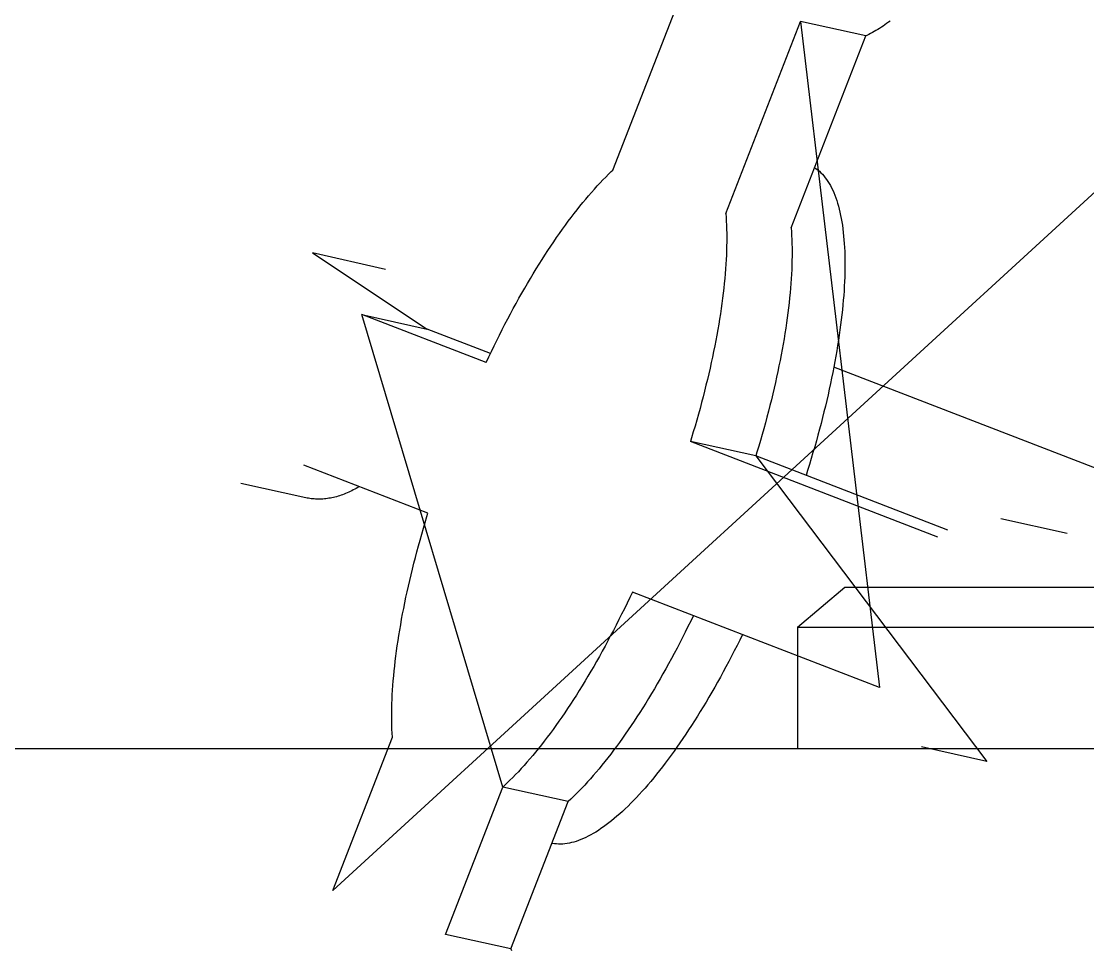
# Model space of a CAD drawing. Extents: x 10753 to 18704, y -5361 to 1140.
# Drawn here: x 11630.205 to 11632.268, y -3620.197 to -3618.401 of the extents above; entities that cross this region are included whole.
import ezdxf

# ---------------------------------------------------------------- set-up
doc = ezdxf.new("R2010")
doc.units = 0
doc.header["$LTSCALE"] = 30
doc.header["$MEASUREMENT"] = 0
doc.layers.add('bath', color=23, linetype='CONTINUOUS')

msp = doc.modelspace()

# ---------------------------------------------------------------- linework, layer by layer
at = {"layer": 'bath'}
for p, q in [((11633.77614, -3617.36091), (11630.80726, -3620.08118)), ((11631.34917, -3618.68839), (11631.49408, -3618.31595)), ((11631.56764, -3618.77222), (11631.71216, -3618.4008)), ((11631.71308, -3618.40037), (11631.71216, -3618.4008)), ((11631.71216, -3618.4008), (11631.86543, -3619.6888)), ((11631.83861, -3618.42864), (11631.71216, -3618.4008)), ((11631.85832, -3618.41839), (11631.85483, -3618.42039)), ((11631.8618, -3618.41633), (11631.85832, -3618.41839)), ((11631.86525, -3618.41419), (11631.8618, -3618.41633)), ((11631.8687, -3618.41199), (11631.86525, -3618.41419)), ((11631.87212, -3618.40971), (11631.8687, -3618.41199)), ((11631.87552, -3618.40737), (11631.87212, -3618.40971)), ((11631.87891, -3618.40496), (11631.87552, -3618.40737)), ((11631.88227, -3618.40249), (11631.87891, -3618.40496)), ((11631.8856, -3618.39995), (11631.88227, -3618.40249)), ((11631.69409, -3618.80006), (11631.83861, -3618.42864)), ((11631.84073, -3618.42765), (11631.83861, -3618.42864)), ((11631.84427, -3618.42595), (11631.84073, -3618.42765)), ((11631.8478, -3618.42417), (11631.84427, -3618.42595)), ((11631.85132, -3618.42231), (11631.8478, -3618.42417)), ((11631.85483, -3618.42039), (11631.85132, -3618.42231)), ((11631.73948, -3618.68341), (11631.74268, -3618.68561)), ((11631.74268, -3618.68561), (11631.74581, -3618.688)), ((11631.32446, -3618.71306), (11631.32993, -3618.70733)), ((11631.32993, -3618.70733), (11631.33538, -3618.70178)), ((11631.33538, -3618.70178), (11631.3408, -3618.6964)), ((11631.3408, -3618.6964), (11631.34619, -3618.6912)), ((11631.34619, -3618.6912), (11631.34917, -3618.68839)), ((11631.74581, -3618.688), (11631.74885, -3618.6906)), ((11631.74885, -3618.6906), (11631.75181, -3618.69338)), ((11631.75181, -3618.69338), (11631.75468, -3618.69636)), ((11631.75468, -3618.69636), (11631.75747, -3618.69954)), ((11631.75747, -3618.69954), (11631.76017, -3618.70291)), ((11631.76017, -3618.70291), (11631.76279, -3618.70646)), ((11631.76279, -3618.70646), (11631.76532, -3618.71021)), ((11631.3079, -3618.73128), (11631.31344, -3618.72503)), ((11631.31344, -3618.72503), (11631.31896, -3618.71896)), ((11631.31896, -3618.71896), (11631.32446, -3618.71306)), ((11631.76532, -3618.71021), (11631.76776, -3618.71415)), ((11631.76776, -3618.71415), (11631.7701, -3618.71828)), ((11631.7701, -3618.71828), (11631.77236, -3618.72259)), ((11631.77236, -3618.72259), (11631.77453, -3618.72709)), ((11631.77453, -3618.72709), (11631.77661, -3618.73178)), ((11631.29117, -3618.75101), (11631.29677, -3618.74427)), ((11631.29677, -3618.74427), (11631.30234, -3618.73769)), ((11631.30234, -3618.73769), (11631.3079, -3618.73128)), ((11631.77661, -3618.73178), (11631.77859, -3618.73664)), ((11631.77859, -3618.73664), (11631.78048, -3618.74169)), ((11631.78048, -3618.74169), (11631.78228, -3618.74692)), ((11631.78228, -3618.74692), (11631.78399, -3618.75232)), ((11631.27432, -3618.77219), (11631.27995, -3618.76497)), ((11631.27995, -3618.76497), (11631.28557, -3618.75791)), ((11631.28557, -3618.75791), (11631.29117, -3618.75101)), ((11631.78399, -3618.75232), (11631.7856, -3618.75791)), ((11631.7856, -3618.75791), (11631.78711, -3618.76366)), ((11631.78711, -3618.76366), (11631.78853, -3618.76959)), ((11631.25739, -3618.79478), (11631.26304, -3618.7871)), ((11631.26304, -3618.7871), (11631.26868, -3618.77957)), ((11631.26868, -3618.77957), (11631.27432, -3618.77219)), ((11631.56764, -3618.77222), (11631.5682, -3618.7796)), ((11631.5682, -3618.7796), (11631.56867, -3618.78713)), ((11631.56867, -3618.78713), (11631.56903, -3618.79481)), ((11631.78853, -3618.76959), (11631.78985, -3618.7757)), ((11631.78985, -3618.7757), (11631.79108, -3618.78197)), ((11631.79108, -3618.78197), (11631.79221, -3618.7884)), ((11631.79221, -3618.7884), (11631.79325, -3618.79501)), ((11631.24042, -3618.8187), (11631.24608, -3618.81058)), ((11631.24608, -3618.81058), (11631.25173, -3618.8026)), ((11631.25173, -3618.8026), (11631.25739, -3618.79478)), ((11631.56903, -3618.79481), (11631.5693, -3618.80264)), ((11631.5693, -3618.80264), (11631.56947, -3618.81061)), ((11631.56947, -3618.81061), (11631.56953, -3618.81873)), ((11631.69409, -3618.80006), (11631.69465, -3618.80744)), ((11631.69465, -3618.80744), (11631.69512, -3618.81497)), ((11631.79325, -3618.79501), (11631.79419, -3618.80178)), ((11631.79419, -3618.80178), (11631.79502, -3618.80871)), ((11631.79502, -3618.80871), (11631.79577, -3618.81579)), ((11631.22911, -3618.83535), (11631.23477, -3618.82695)), ((11631.23477, -3618.82695), (11631.24042, -3618.8187)), ((11631.5695, -3618.82699), (11631.56938, -3618.83539)), ((11631.56953, -3618.81873), (11631.5695, -3618.82699)), ((11631.69512, -3618.81497), (11631.69548, -3618.82265)), ((11631.69548, -3618.82265), (11631.69575, -3618.83048)), ((11631.69575, -3618.83048), (11631.69591, -3618.83845)), ((11631.79577, -3618.81579), (11631.79641, -3618.82304)), ((11631.79641, -3618.82304), (11631.79696, -3618.83044)), ((11631.79696, -3618.83044), (11631.7974, -3618.83799)), ((11630.90939, -3618.88072), (11630.76847, -3618.84846)), ((11630.76847, -3618.84846), (11630.99034, -3618.99558)), ((11631.21783, -3618.85255), (11631.22347, -3618.84389)), ((11631.22347, -3618.84389), (11631.22911, -3618.83535)), ((11631.56915, -3618.84392), (11631.56882, -3618.85259)), ((11631.56938, -3618.83539), (11631.56915, -3618.84392)), ((11631.69591, -3618.83845), (11631.69598, -3618.84657)), ((11631.69598, -3618.84657), (11631.69595, -3618.85483)), ((11631.7974, -3618.83799), (11631.79775, -3618.8457)), ((11631.79775, -3618.8457), (11631.798, -3618.85355)), ((11631.20097, -3618.87933), (11631.20658, -3618.87028)), ((11631.20658, -3618.87028), (11631.2122, -3618.86135)), ((11631.2122, -3618.86135), (11631.21783, -3618.85255)), ((11631.56788, -3618.87031), (11631.56725, -3618.87937)), ((11631.5684, -3618.86139), (11631.56788, -3618.87031)), ((11631.56882, -3618.85259), (11631.5684, -3618.86139)), ((11631.6956, -3618.87176), (11631.69527, -3618.88043)), ((11631.69582, -3618.86323), (11631.6956, -3618.87176)), ((11631.69595, -3618.85483), (11631.69582, -3618.86323)), ((11631.798, -3618.85355), (11631.79816, -3618.86155)), ((11631.79816, -3618.86155), (11631.79821, -3618.86969)), ((11631.79821, -3618.86969), (11631.79816, -3618.87797)), ((11631.18979, -3618.8978), (11631.19537, -3618.8885)), ((11631.19537, -3618.8885), (11631.20097, -3618.87933)), ((11631.56654, -3618.88854), (11631.56572, -3618.89784)), ((11631.56725, -3618.87937), (11631.56654, -3618.88854)), ((11631.69485, -3618.88923), (11631.69432, -3618.89815)), ((11631.69527, -3618.88043), (11631.69485, -3618.88923)), ((11631.79802, -3618.88639), (11631.79778, -3618.89495)), ((11631.79816, -3618.87797), (11631.79802, -3618.88639)), ((11631.17868, -3618.91674), (11631.18423, -3618.90721)), ((11631.18423, -3618.90721), (11631.18979, -3618.8978)), ((11631.5648, -3618.90725), (11631.56379, -3618.91678)), ((11631.56572, -3618.89784), (11631.5648, -3618.90725)), ((11631.6937, -3618.90721), (11631.69298, -3618.91638)), ((11631.69432, -3618.89815), (11631.6937, -3618.90721)), ((11631.79699, -3618.91245), (11631.79646, -3618.9214)), ((11631.79743, -3618.90363), (11631.79699, -3618.91245)), ((11631.79778, -3618.89495), (11631.79743, -3618.90363)), ((11631.16766, -3618.93612), (11631.17316, -3618.92637)), ((11631.17316, -3618.92637), (11631.17868, -3618.91674)), ((11631.56268, -3618.92641), (11631.56148, -3618.93616)), ((11631.56379, -3618.91678), (11631.56268, -3618.92641)), ((11631.69217, -3618.92568), (11631.69125, -3618.93509)), ((11631.69298, -3618.91638), (11631.69217, -3618.92568)), ((11631.79582, -3618.93047), (11631.79508, -3618.93967)), ((11631.79646, -3618.9214), (11631.79582, -3618.93047)), ((11631.15673, -3618.95592), (11631.16218, -3618.94597)), ((11631.16218, -3618.94597), (11631.16766, -3618.93612)), ((11631.56018, -3618.94601), (11631.55878, -3618.95596)), ((11631.56148, -3618.93616), (11631.56018, -3618.94601)), ((11631.68913, -3618.95425), (11631.68793, -3618.964)), ((11631.69024, -3618.94461), (11631.68913, -3618.95425)), ((11631.69125, -3618.93509), (11631.69024, -3618.94461)), ((11631.79425, -3618.94898), (11631.79332, -3618.95841)), ((11631.79508, -3618.93967), (11631.79425, -3618.94898)), ((11631.13612, -3619.88131), (11630.8639, -3618.96774)), ((11631.10395, -3619.06041), (11630.8639, -3618.96774)), ((11630.8639, -3618.96774), (11630.99034, -3618.99558)), ((11631.1459, -3618.97612), (11631.1513, -3618.96598)), ((11631.1513, -3618.96598), (11631.15673, -3618.95592)), ((11631.55729, -3618.96602), (11631.5557, -3618.97617)), ((11631.55878, -3618.95596), (11631.55729, -3618.96602)), ((11631.68663, -3618.97385), (11631.68523, -3618.9838)), ((11631.68793, -3618.964), (11631.68663, -3618.97385)), ((11631.79229, -3618.96796), (11631.79117, -3618.97761)), ((11631.79332, -3618.95841), (11631.79229, -3618.96796)), ((11631.11237, -3619.04269), (11630.99034, -3618.99558)), ((11631.1352, -3618.9967), (11631.14053, -3618.98637)), ((11631.14053, -3618.98637), (11631.1459, -3618.97612)), ((11631.55402, -3618.98641), (11631.55224, -3618.99674)), ((11631.5557, -3618.97617), (11631.55402, -3618.98641)), ((11631.68374, -3618.99386), (11631.68215, -3619.00401)), ((11631.68523, -3618.9838), (11631.68374, -3618.99386)), ((11631.78995, -3618.98737), (11631.78863, -3618.99724)), ((11631.79117, -3618.97761), (11631.78995, -3618.98737)), ((11631.12463, -3619.01762), (11631.1299, -3619.00712)), ((11631.1299, -3619.00712), (11631.1352, -3618.9967)), ((11631.55037, -3619.00716), (11631.54841, -3619.01767)), ((11631.55224, -3618.99674), (11631.55037, -3619.00716)), ((11631.68047, -3619.01425), (11631.67869, -3619.02458)), ((11631.68215, -3619.00401), (11631.68047, -3619.01425)), ((11631.78722, -3619.00721), (11631.78571, -3619.01728)), ((11631.78863, -3618.99724), (11631.78722, -3619.00721)), ((11631.11421, -3619.03887), (11631.1194, -3619.02821)), ((11631.1194, -3619.02821), (11631.12463, -3619.01762)), ((11631.54635, -3619.02825), (11631.54421, -3619.03891)), ((11631.54841, -3619.01767), (11631.54635, -3619.02825)), ((11631.67682, -3619.035), (11631.67486, -3619.04551)), ((11631.67869, -3619.02458), (11631.67682, -3619.035)), ((11631.78411, -3619.02745), (11631.78241, -3619.0377)), ((11631.78571, -3619.01728), (11631.78411, -3619.02745)), ((11631.10395, -3619.06041), (11631.10906, -3619.0496)), ((11631.10906, -3619.0496), (11631.11421, -3619.03887)), ((11631.54197, -3619.04965), (11631.53964, -3619.06046)), ((11631.54421, -3619.03891), (11631.54197, -3619.04965)), ((11631.6728, -3619.05609), (11631.67066, -3619.06675)), ((11631.67486, -3619.04551), (11631.6728, -3619.05609)), ((11631.78062, -3619.04805), (11631.77874, -3619.05848)), ((11631.78241, -3619.0377), (11631.78062, -3619.04805)), ((11631.53723, -3619.07133), (11631.53472, -3619.08227)), ((11631.53964, -3619.06046), (11631.53723, -3619.07133)), ((11631.66842, -3619.07749), (11631.66609, -3619.08829)), ((11631.67066, -3619.06675), (11631.66842, -3619.07749)), ((11631.77676, -3619.069), (11631.77469, -3619.0796)), ((11632.84014, -3619.4798), (11631.77671, -3619.06928)), ((11631.77874, -3619.05848), (11631.77676, -3619.069)), ((11631.53212, -3619.09327), (11631.52944, -3619.10432)), ((11631.53472, -3619.08227), (11631.53212, -3619.09327)), ((11631.66367, -3619.09917), (11631.66117, -3619.11011)), ((11631.66609, -3619.08829), (11631.66367, -3619.09917)), ((11631.77253, -3619.09027), (11631.77028, -3619.10102)), ((11631.77469, -3619.0796), (11631.77253, -3619.09027)), ((11631.52667, -3619.11544), (11631.52382, -3619.1266)), ((11631.52944, -3619.10432), (11631.52667, -3619.11544)), ((11631.66117, -3619.11011), (11631.65857, -3619.12111)), ((11631.76794, -3619.11184), (11631.7655, -3619.12272)), ((11631.77028, -3619.10102), (11631.76794, -3619.11184)), ((11631.52088, -3619.13781), (11631.51786, -3619.14906)), ((11631.52382, -3619.1266), (11631.52088, -3619.13781)), ((11631.65589, -3619.13216), (11631.65312, -3619.14328)), ((11631.65857, -3619.12111), (11631.65589, -3619.13216)), ((11631.76298, -3619.13367), (11631.76037, -3619.14468)), ((11631.7655, -3619.12272), (11631.76298, -3619.13367)), ((11631.51475, -3619.16035), (11631.51157, -3619.17169)), ((11631.51786, -3619.14906), (11631.51475, -3619.16035)), ((11631.65027, -3619.15444), (11631.64733, -3619.16565)), ((11631.65312, -3619.14328), (11631.65027, -3619.15444)), ((11631.75768, -3619.15575), (11631.7549, -3619.16686)), ((11631.76037, -3619.14468), (11631.75768, -3619.15575)), ((11631.51157, -3619.17169), (11631.5083, -3619.18305)), ((11631.64431, -3619.1769), (11631.6412, -3619.18819)), ((11631.64733, -3619.16565), (11631.64431, -3619.1769)), ((11631.75203, -3619.17803), (11631.74908, -3619.18925)), ((11631.7549, -3619.16686), (11631.75203, -3619.17803)), ((11631.50495, -3619.19445), (11631.50152, -3619.20587)), ((11631.5083, -3619.18305), (11631.50495, -3619.19445)), ((11631.63802, -3619.19953), (11631.63475, -3619.21089)), ((11631.6412, -3619.18819), (11631.63802, -3619.19953)), ((11631.74604, -3619.20051), (11631.74292, -3619.21181)), ((11631.74908, -3619.18925), (11631.74604, -3619.20051)), ((11631.50152, -3619.20587), (11631.49933, -3619.21304)), ((11631.97779, -3619.39774), (11631.49933, -3619.21304)), ((11631.62578, -3619.24088), (11631.49933, -3619.21304)), ((11631.6314, -3619.22229), (11631.62797, -3619.23371)), ((11631.63475, -3619.21089), (11631.6314, -3619.22229)), ((11631.73972, -3619.22315), (11631.73644, -3619.23452)), ((11631.74292, -3619.21181), (11631.73972, -3619.22315)), ((11631.62797, -3619.23371), (11631.62578, -3619.24088)), ((11631.99716, -3619.38424), (11631.62578, -3619.24088)), ((11631.62578, -3619.24088), (11632.07283, -3619.8315)), ((11631.73644, -3619.23452), (11631.73308, -3619.24592)), ((11630.99159, -3619.35148), (11630.75154, -3619.25881)), ((11631.72964, -3619.25734), (11631.72612, -3619.26879)), ((11631.73308, -3619.24592), (11631.72964, -3619.25734)), ((11631.72612, -3619.26879), (11631.7231, -3619.27845)), ((11630.75533, -3619.32174), (11630.62976, -3619.2941)), ((11630.84991, -3619.3052), (11630.84699, -3619.30677)), ((11630.85282, -3619.30358), (11630.84991, -3619.3052)), ((11630.85572, -3619.30189), (11630.85282, -3619.30358)), ((11630.85862, -3619.30014), (11630.85572, -3619.30189)), ((11630.75765, -3619.32225), (11630.75533, -3619.32174)), ((11630.76036, -3619.32277), (11630.75765, -3619.32225)), ((11630.76309, -3619.32322), (11630.76036, -3619.32277)), ((11630.76584, -3619.32361), (11630.76309, -3619.32322)), ((11630.76861, -3619.32393), (11630.76584, -3619.32361)), ((11630.77139, -3619.32417), (11630.76861, -3619.32393)), ((11630.77419, -3619.32435), (11630.77139, -3619.32417)), ((11630.77701, -3619.32447), (11630.77419, -3619.32435)), ((11630.77984, -3619.32451), (11630.77701, -3619.32447)), ((11630.78269, -3619.32448), (11630.77984, -3619.32451)), ((11630.78554, -3619.32439), (11630.78269, -3619.32448)), ((11630.78842, -3619.32422), (11630.78554, -3619.32439)), ((11630.7913, -3619.32399), (11630.78842, -3619.32422)), ((11630.79419, -3619.32369), (11630.7913, -3619.32399)), ((11630.79709, -3619.32332), (11630.79419, -3619.32369)), ((11630.8, -3619.32288), (11630.79709, -3619.32332)), ((11630.80292, -3619.32238), (11630.8, -3619.32288)), ((11630.80584, -3619.32181), (11630.80292, -3619.32238)), ((11630.80877, -3619.32116), (11630.80584, -3619.32181)), ((11630.81171, -3619.32045), (11630.80877, -3619.32116)), ((11630.81465, -3619.31968), (11630.81171, -3619.32045)), ((11630.81759, -3619.31883), (11630.81465, -3619.31968)), ((11630.82053, -3619.31792), (11630.81759, -3619.31883)), ((11630.82348, -3619.31695), (11630.82053, -3619.31792)), ((11630.82643, -3619.3159), (11630.82348, -3619.31695)), ((11630.82937, -3619.31479), (11630.82643, -3619.3159)), ((11630.83232, -3619.31362), (11630.82937, -3619.31479)), ((11630.83526, -3619.31238), (11630.83232, -3619.31362)), ((11630.8382, -3619.31107), (11630.83526, -3619.31238)), ((11630.84114, -3619.3097), (11630.8382, -3619.31107)), ((11630.84407, -3619.30826), (11630.84114, -3619.3097)), ((11630.84699, -3619.30677), (11630.84407, -3619.30826)), ((11630.98616, -3619.36944), (11630.98959, -3619.35802)), ((11630.98959, -3619.35802), (11630.99159, -3619.35148)), ((11632.22836, -3619.39083), (11632.0996, -3619.36245)), ((11630.97953, -3619.3922), (11630.98281, -3619.38084)), ((11630.98281, -3619.38084), (11630.98616, -3619.36944)), ((11630.97323, -3619.41483), (11630.97634, -3619.40354)), ((11630.97634, -3619.40354), (11630.97953, -3619.3922)), ((11630.96726, -3619.4373), (11630.9702, -3619.42609)), ((11630.9702, -3619.42609), (11630.97323, -3619.41483)), ((11630.96163, -3619.45958), (11630.9644, -3619.44847)), ((11630.9644, -3619.44847), (11630.96726, -3619.4373)), ((11630.95634, -3619.48164), (11630.95894, -3619.47064)), ((11630.95894, -3619.47064), (11630.96163, -3619.45958)), ((11630.95383, -3619.49259), (11630.95634, -3619.48164)), ((11630.94908, -3619.51427), (11630.95141, -3619.50346)), ((11630.95141, -3619.50346), (11630.95383, -3619.49259)), ((11631.38697, -3619.50411), (11631.38186, -3619.51491)), ((11631.86543, -3619.6888), (11631.38697, -3619.50411)), ((11631.70679, -3619.57184), (11631.79809, -3619.49443)), ((11631.79809, -3619.49443), (11635.26932, -3619.49443)), ((11630.94468, -3619.53568), (11630.94684, -3619.52501)), ((11630.94684, -3619.52501), (11630.94908, -3619.51427)), ((11631.37671, -3619.52565), (11631.37152, -3619.53631)), ((11631.38186, -3619.51491), (11631.37671, -3619.52565)), ((11630.94066, -3619.55678), (11630.94262, -3619.54627)), ((11630.94262, -3619.54627), (11630.94468, -3619.53568)), ((11631.36629, -3619.54689), (11631.36102, -3619.5574)), ((11631.37152, -3619.53631), (11631.36629, -3619.54689)), ((11631.505, -3619.54967), (11631.49982, -3619.56036)), ((11630.937, -3619.57754), (11630.93878, -3619.5672)), ((11630.93878, -3619.5672), (11630.94066, -3619.55678)), ((11631.35572, -3619.56782), (11631.35039, -3619.57815)), ((11631.36102, -3619.5574), (11631.35572, -3619.56782)), ((11631.49461, -3619.57097), (11631.48936, -3619.5815)), ((11631.49982, -3619.56036), (11631.49461, -3619.57097)), ((11631.70679, -3619.57184), (11635.36062, -3619.57184)), ((11631.70679, -3619.57184), (11631.70679, -3619.80643)), ((11630.93372, -3619.59794), (11630.93531, -3619.58779)), ((11630.93531, -3619.58779), (11630.937, -3619.57754)), ((11631.34502, -3619.58839), (11631.33962, -3619.59854)), ((11631.35039, -3619.57815), (11631.34502, -3619.58839)), ((11631.48407, -3619.59195), (11631.47874, -3619.60231)), ((11631.48936, -3619.5815), (11631.48407, -3619.59195)), ((11631.6, -3619.58634), (11631.59477, -3619.59692)), ((11630.93082, -3619.61796), (11630.93222, -3619.608)), ((11630.93222, -3619.608), (11630.93372, -3619.59794)), ((11631.3342, -3619.60859), (11631.32874, -3619.61855)), ((11631.33962, -3619.59854), (11631.3342, -3619.60859)), ((11631.47339, -3619.61259), (11631.468, -3619.62277)), ((11631.47874, -3619.60231), (11631.47339, -3619.61259)), ((11631.58951, -3619.60742), (11631.5842, -3619.61784)), ((11631.59477, -3619.59692), (11631.58951, -3619.60742)), ((11630.9283, -3619.63757), (11630.92951, -3619.62782)), ((11630.92951, -3619.62782), (11630.93082, -3619.61796)), ((11631.32326, -3619.6284), (11631.31776, -3619.63814)), ((11631.32874, -3619.61855), (11631.32326, -3619.6284)), ((11631.46258, -3619.63286), (11631.45714, -3619.64285)), ((11631.468, -3619.62277), (11631.46258, -3619.63286)), ((11631.57887, -3619.62817), (11631.5735, -3619.63841)), ((11631.5842, -3619.61784), (11631.57887, -3619.62817)), ((11630.92617, -3619.65675), (11630.92719, -3619.64721)), ((11630.92719, -3619.64721), (11630.9283, -3619.63757)), ((11631.31224, -3619.64778), (11631.30669, -3619.65731)), ((11631.31776, -3619.63814), (11631.31224, -3619.64778)), ((11631.45167, -3619.65274), (11631.44618, -3619.66252)), ((11631.45714, -3619.64285), (11631.45167, -3619.65274)), ((11631.5681, -3619.64855), (11631.56267, -3619.6586)), ((11631.5735, -3619.63841), (11631.5681, -3619.64855)), ((11630.9237, -3619.68465), (11630.92443, -3619.67547)), ((11630.92443, -3619.67547), (11630.92525, -3619.66616)), ((11630.92525, -3619.66616), (11630.92617, -3619.65675)), ((11631.29555, -3619.67601), (11631.28995, -3619.68519)), ((11631.30113, -3619.66672), (11631.29555, -3619.67601)), ((11631.30669, -3619.65731), (11631.30113, -3619.66672)), ((11631.44066, -3619.6722), (11631.43512, -3619.68176)), ((11631.44618, -3619.66252), (11631.44066, -3619.6722)), ((11631.55722, -3619.66855), (11631.55174, -3619.6784)), ((11631.56267, -3619.6586), (11631.55722, -3619.66855)), ((11630.92255, -3619.70264), (11630.92308, -3619.69371)), ((11630.92308, -3619.69371), (11630.9237, -3619.68465)), ((11631.28435, -3619.69424), (11631.27872, -3619.70317)), ((11631.28995, -3619.68519), (11631.28435, -3619.69424)), ((11631.42956, -3619.69122), (11631.42399, -3619.70055)), ((11631.43512, -3619.68176), (11631.42956, -3619.69122)), ((11631.54624, -3619.68814), (11631.54071, -3619.69778)), ((11631.55174, -3619.6784), (11631.54624, -3619.68814)), ((11630.92179, -3619.72012), (11630.92212, -3619.71145)), ((11630.92212, -3619.71145), (11630.92255, -3619.70264)), ((11631.27309, -3619.71196), (11631.26745, -3619.72063)), ((11631.27872, -3619.70317), (11631.27309, -3619.71196)), ((11631.4184, -3619.70977), (11631.4128, -3619.71887)), ((11631.42399, -3619.70055), (11631.4184, -3619.70977)), ((11631.5296, -3619.71671), (11631.52402, -3619.726)), ((11631.53517, -3619.7073), (11631.5296, -3619.71671)), ((11631.54071, -3619.69778), (11631.53517, -3619.7073)), ((11630.92139, -3619.74534), (11630.92142, -3619.73707)), ((11630.92142, -3619.73707), (11630.92156, -3619.72866)), ((11630.92156, -3619.72866), (11630.92179, -3619.72012)), ((11631.25616, -3619.73756), (11631.2505, -3619.74582)), ((11631.26181, -3619.72916), (11631.25616, -3619.73756)), ((11631.26745, -3619.72063), (11631.26181, -3619.72916)), ((11631.40155, -3619.73668), (11631.39591, -3619.7454)), ((11631.40718, -3619.72784), (11631.40155, -3619.73668)), ((11631.4128, -3619.71887), (11631.40718, -3619.72784)), ((11631.51842, -3619.73517), (11631.51281, -3619.74421)), ((11631.52402, -3619.726), (11631.51842, -3619.73517)), ((11630.92145, -3619.75346), (11630.92139, -3619.74534)), ((11630.92161, -3619.76144), (11630.92145, -3619.75346)), ((11631.24485, -3619.75394), (11631.23919, -3619.76191)), ((11631.2505, -3619.74582), (11631.24485, -3619.75394)), ((11631.39027, -3619.75398), (11631.38462, -3619.76242)), ((11631.39591, -3619.7454), (11631.39027, -3619.75398)), ((11631.50719, -3619.75313), (11631.50156, -3619.76193)), ((11631.51281, -3619.74421), (11631.50719, -3619.75313)), ((11630.92187, -3619.76928), (11630.92161, -3619.76144)), ((11630.92223, -3619.77697), (11630.92187, -3619.76928)), ((11630.92269, -3619.78451), (11630.92223, -3619.77697)), ((11631.22789, -3619.77742), (11631.22224, -3619.78495)), ((11631.23354, -3619.76974), (11631.22789, -3619.77742)), ((11631.23919, -3619.76191), (11631.23354, -3619.76974)), ((11631.37331, -3619.7789), (11631.36765, -3619.78693)), ((11631.37897, -3619.77073), (11631.37331, -3619.7789)), ((11631.38462, -3619.76242), (11631.37897, -3619.77073)), ((11631.49028, -3619.77912), (11631.48462, -3619.78751)), ((11631.49592, -3619.77059), (11631.49028, -3619.77912)), ((11631.50156, -3619.76193), (11631.49592, -3619.77059)), ((11630.80726, -3620.08118), (11630.92269, -3619.78451)), ((11631.21097, -3619.79954), (11631.20536, -3619.80661)), ((11631.2166, -3619.79232), (11631.21097, -3619.79954)), ((11631.22224, -3619.78495), (11631.2166, -3619.79232)), ((11631.362, -3619.79481), (11631.35635, -3619.80254)), ((11631.36765, -3619.78693), (11631.362, -3619.79481)), ((11631.47897, -3619.79577), (11631.47331, -3619.80388)), ((11631.48462, -3619.78751), (11631.47897, -3619.79577)), ((11621.1119, -3619.80643), (11646.31683, -3619.80643)), ((11631.19416, -3619.82025), (11631.18858, -3619.82683)), ((11631.19975, -3619.81351), (11631.19416, -3619.82025)), ((11631.20536, -3619.80661), (11631.19975, -3619.81351)), ((11631.34506, -3619.81755), (11631.33943, -3619.82483)), ((11631.3507, -3619.81012), (11631.34506, -3619.81755)), ((11631.35635, -3619.80254), (11631.3507, -3619.81012)), ((11631.462, -3619.81967), (11631.45635, -3619.82734)), ((11631.46766, -3619.81185), (11631.462, -3619.81967)), ((11631.47331, -3619.80388), (11631.46766, -3619.81185)), ((11632.07283, -3619.8315), (11631.94638, -3619.80366)), ((11631.17748, -3619.83948), (11631.17196, -3619.84556)), ((11631.18302, -3619.83324), (11631.17748, -3619.83948)), ((11631.18858, -3619.82683), (11631.18302, -3619.83324)), ((11631.3282, -3619.83891), (11631.3226, -3619.8457)), ((11631.33381, -3619.83195), (11631.3282, -3619.83891)), ((11631.33943, -3619.82483), (11631.33381, -3619.83195)), ((11631.45071, -3619.83487), (11631.44507, -3619.84224)), ((11631.45635, -3619.82734), (11631.45071, -3619.83487)), ((11631.15554, -3619.86274), (11631.15012, -3619.86812)), ((11631.16099, -3619.85719), (11631.15554, -3619.86274)), ((11631.16646, -3619.85146), (11631.16099, -3619.85719)), ((11631.17196, -3619.84556), (11631.16646, -3619.85146)), ((11631.31145, -3619.85881), (11631.3059, -3619.86511)), ((11631.31702, -3619.85234), (11631.31145, -3619.85881)), ((11631.3226, -3619.8457), (11631.31702, -3619.85234)), ((11631.43383, -3619.85651), (11631.42822, -3619.8634)), ((11631.43944, -3619.84945), (11631.43383, -3619.85651)), ((11631.44507, -3619.84224), (11631.43944, -3619.84945)), ((11631.02533, -3620.16603), (11631.13612, -3619.88131)), ((11631.13937, -3619.87833), (11631.13612, -3619.88131)), ((11631.26256, -3619.90915), (11631.13612, -3619.88131)), ((11631.14473, -3619.87331), (11631.13937, -3619.87833)), ((11631.15012, -3619.86812), (11631.14473, -3619.87331)), ((11631.28939, -3619.883), (11631.28393, -3619.88862)), ((11631.29487, -3619.87721), (11631.28939, -3619.883)), ((11631.30037, -3619.87125), (11631.29487, -3619.87721)), ((11631.3059, -3619.86511), (11631.30037, -3619.87125)), ((11631.41149, -3619.88312), (11631.40595, -3619.88935)), ((11631.41705, -3619.87671), (11631.41149, -3619.88312)), ((11631.42263, -3619.87014), (11631.41705, -3619.87671)), ((11631.42822, -3619.8634), (11631.42263, -3619.87014)), ((11631.2731, -3619.89932), (11631.26773, -3619.9044)), ((11631.2785, -3619.89406), (11631.2731, -3619.89932)), ((11631.28393, -3619.88862), (11631.2785, -3619.89406)), ((11631.39494, -3619.90132), (11631.38947, -3619.90704)), ((11631.40043, -3619.89542), (11631.39494, -3619.90132)), ((11631.40595, -3619.88935), (11631.40043, -3619.89542)), ((11631.15178, -3620.19387), (11631.26256, -3619.90915)), ((11631.26773, -3619.9044), (11631.26256, -3619.90915)), ((11631.37321, -3619.92315), (11631.36785, -3619.92816)), ((11631.3786, -3619.91796), (11631.37321, -3619.92315)), ((11631.38402, -3619.91259), (11631.3786, -3619.91796)), ((11631.38947, -3619.90704), (11631.38402, -3619.91259)), ((11631.35197, -3619.9421), (11631.34675, -3619.94638)), ((11631.35723, -3619.93764), (11631.35197, -3619.9421)), ((11631.36252, -3619.93299), (11631.35723, -3619.93764)), ((11631.36785, -3619.92816), (11631.36252, -3619.93299)), ((11631.32127, -3619.96493), (11631.3163, -3619.96806)), ((11631.32628, -3619.9616), (11631.32127, -3619.96493)), ((11631.33133, -3619.95808), (11631.32628, -3619.9616)), ((11631.33643, -3619.95437), (11631.33133, -3619.95808)), ((11631.34157, -3619.95047), (11631.33643, -3619.95437)), ((11631.34675, -3619.94638), (11631.34157, -3619.95047)), ((11631.27845, -3619.98611), (11631.27397, -3619.98747)), ((11631.28298, -3619.98454), (11631.27845, -3619.98611)), ((11631.28758, -3619.98278), (11631.28298, -3619.98454)), ((11631.29223, -3619.98082), (11631.28758, -3619.98278)), ((11631.29694, -3619.97866), (11631.29223, -3619.98082)), ((11631.30171, -3619.97631), (11631.29694, -3619.97866)), ((11631.30652, -3619.97375), (11631.30171, -3619.97631)), ((11631.31139, -3619.97101), (11631.30652, -3619.97375)), ((11631.3163, -3619.96806), (11631.31139, -3619.97101)), ((11631.23275, -3619.9901), (11631.23119, -3619.98977)), ((11631.23656, -3619.99074), (11631.23275, -3619.9901)), ((11631.24044, -3619.99118), (11631.23656, -3619.99074)), ((11631.2444, -3619.99142), (11631.24044, -3619.99118)), ((11631.24842, -3619.99146), (11631.2444, -3619.99142)), ((11631.25252, -3619.99129), (11631.24842, -3619.99146)), ((11631.25668, -3619.99093), (11631.25252, -3619.99129)), ((11631.2609, -3619.99037), (11631.25668, -3619.99093)), ((11631.26519, -3619.9896), (11631.2609, -3619.99037)), ((11631.26955, -3619.98864), (11631.26519, -3619.9896)), ((11631.27397, -3619.98747), (11631.26955, -3619.98864)), ((11631.15178, -3620.19387), (11631.02533, -3620.16603)), ((11631.15178, -3620.19387), (11631.15327, -3620.1975))]:
    msp.add_line(p, q, dxfattribs=at)

doc.saveas('drawing.dxf')
